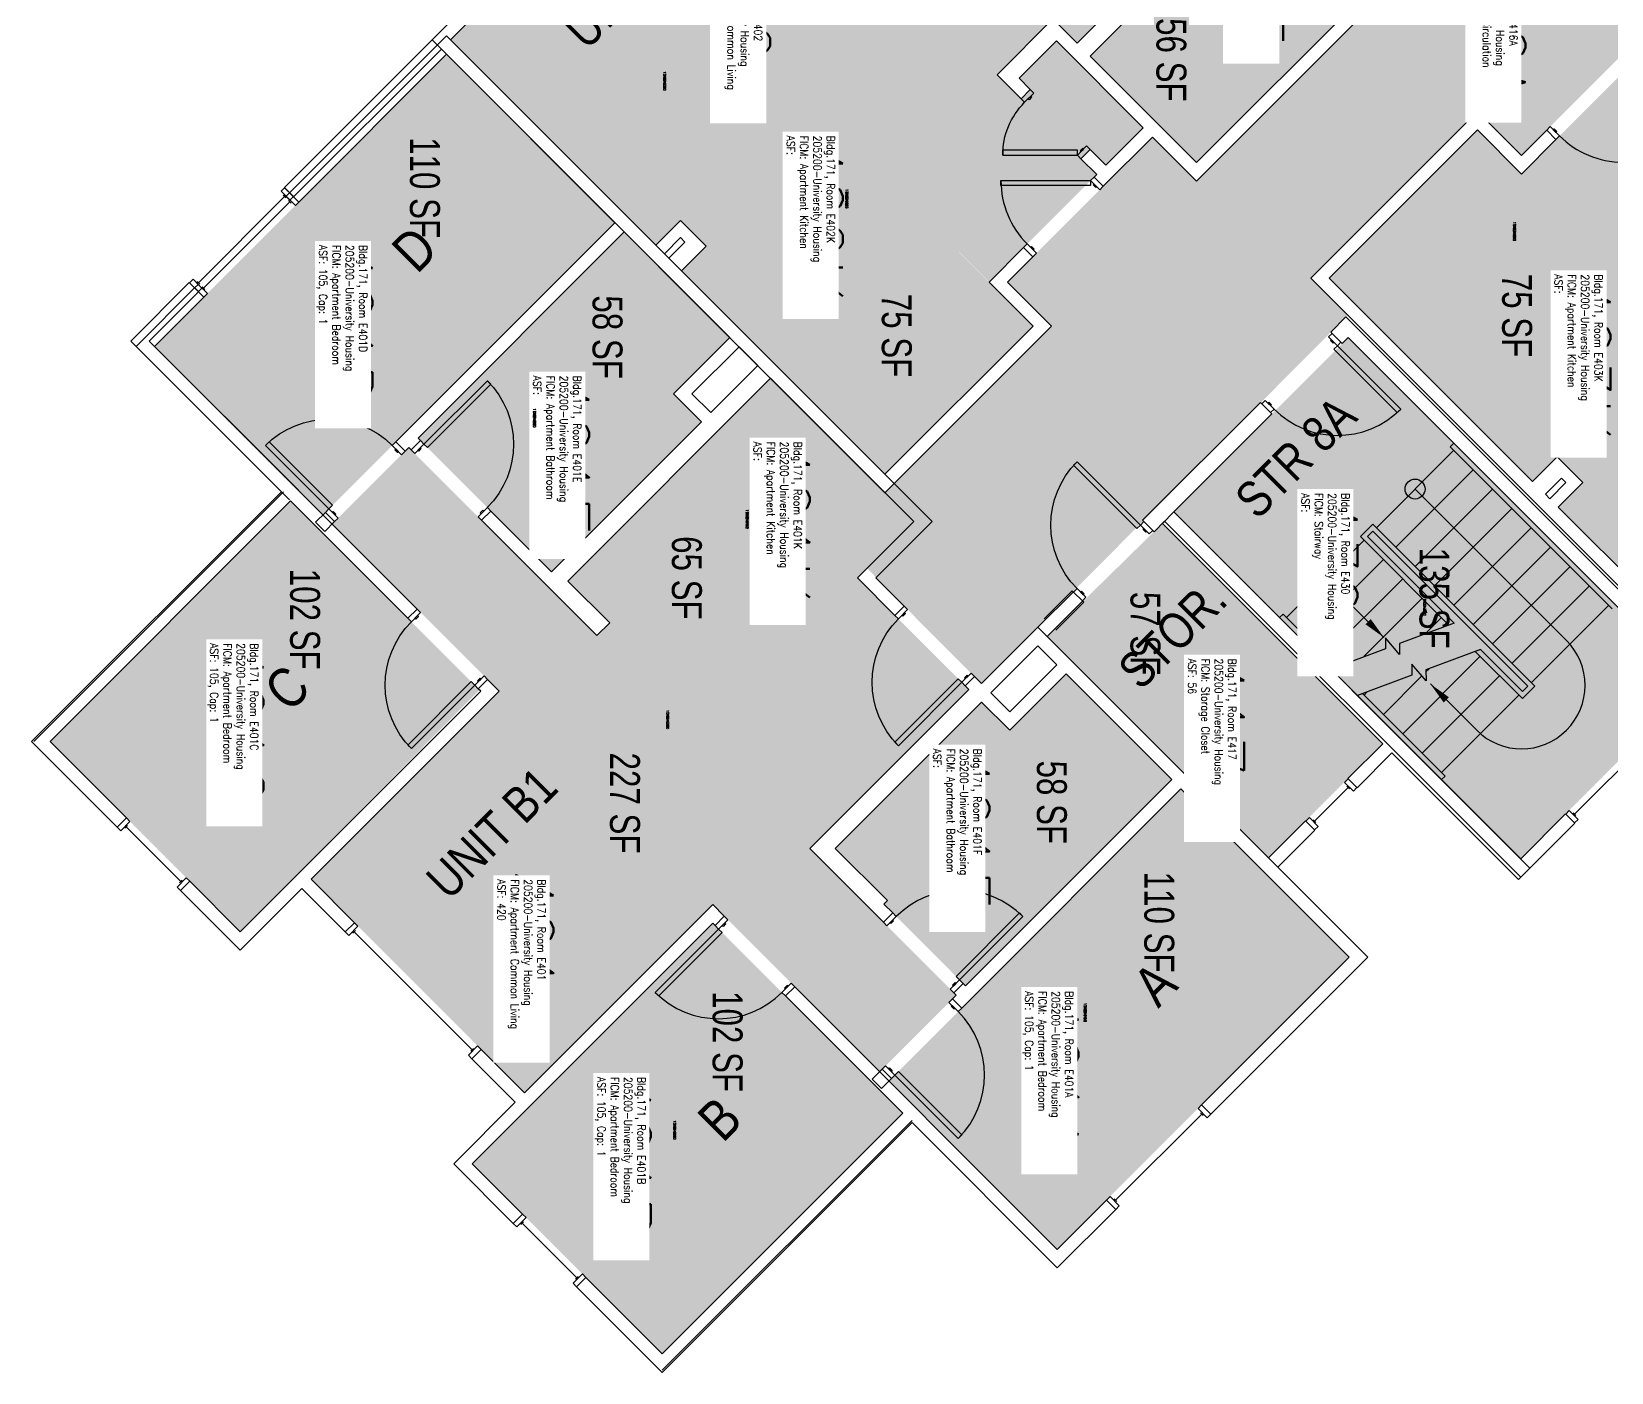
# Model space of a CAD drawing. Header units: inches. Extents: x 9163 to 12690, y -254 to 1288.
# Drawn here: x 9163 to 9798, y -254 to 284 of the extents above; entities that cross this region are included whole.
import ezdxf
from ezdxf.enums import TextEntityAlignment as Align

# ---------------------------------------------------------------- set-up
doc = ezdxf.new("R2010")
doc.units = ezdxf.units.IN
doc.header["$LTSCALE"] = 48
doc.header["$MEASUREMENT"] = 0
for name, color, linetype in [('A-AREA-IDEN', 1, 'Continuous'), ('A-DOOR', 2, 'Continuous'), ('A-FLOR', 3, 'Continuous'), ('A-GLAZ', 1, 'Continuous'), ('A-IDEN-RNUM', 7, 'Continuous'), ('A-IDEN-SNUM', 4, 'Continuous'), ('A-IDEN-VNUM', 4, 'Continuous'), ('A-ROOM', 1, 'Continuous'), ('A-WALL', 5, 'Continuous'), ('AREA-TEXT', 3, 'Continuous'), ('Rooms-Category-Color', 7, 'Continuous'), ('Rooms-College-Color', 7, 'Continuous'), ('Rooms-Department-Color', 7, 'Continuous'), ('Rooms-Division-Color', 7, 'Continuous'), ('Rooms-Information', 7, 'Continuous')]:
    doc.layers.add(name, color=color, linetype=linetype)
doc.styles.add('AREA', font='arial.ttf', dxfattribs={"width": 0.75, "height": 12})
doc.styles.add('DIMS', font='ARIALN.TTF')
doc.styles.add('ROOMSNUMBER', font='txt.shx', dxfattribs={"height": 0.03})
doc.styles.add('ROOMVNUMBER', font='simplex.shx', dxfattribs={"width": 0.85})
doc.styles.get("Standard").update_dxf_attribs({"font": 'ARIALN.TTF'})
doc.dimstyles.new('NBA 2004', dxfattribs={"dimscale": 48, "dimtxt": 0.09375, "dimasz": 0.09375, "dimexe": 0.125, "dimexo": 0.125, "dimgap": 0.0625, "dimtad": 1, "dimdec": 3, "dimzin": 3, "dimdsep": 46, "dimlunit": 4, "dimtxsty": 'DIMS', "dimblk": 'ARCHTICK', "dimcen": 0.09375, "dimdle": 0.125, "dimclrd": 256, "dimclre": 256, "dimclrt": 2, "dimadec": 0, "dimazin": 0, "dimtfac": 0.75, "dimtdec": 3, "dimtmove": 2, "dimatfit": 2, "dimfxl": 1, "dimfrac": 2, "dimtolj": 1, "dimtzin": 0, "dimlwd": -1, "dimlwe": -1, "dimarcsym": 0})

# ---------------------------------------------------------------- blocks, each defined once
blk = doc.blocks.new('_ArchTick')
at = {"linetype": 'ByBlock', "const_width": 0.15}
blk.add_lwpolyline([(-0.5, -0.5), (0.5, 0.5)], dxfattribs=at)

msp = doc.modelspace()

# ---------------------------------------------------------------- hatches: boundary and pattern name
at = {"layer": 'Rooms-Category-Color', "true_color": 0xadadad}
for points in [[(11029.83, 999.18), (10980.83, 999.18), (10980.83, 1009.26), (10925.69, 1009.26), (10925.69, 1034.26), (10843.37, 1034.26), (10843.37, 1009.26), (10416.27, 1009.26), (10206, 798.98), (10188.32, 816.66), (10130.11, 758.45), (10147.79, 740.77), (9631.02, 224.01), (9613.34, 241.68), (9555.13, 183.47), (9572.81, 165.79), (9505.89, 98.87), (9517.47, 87.29), (9506.15, 75.98), (9498.72, 68.54), (9513.59, 53.35), (9544.69, 22.24), (9691.06, 169.49), (9691.77, 170.2), (9676.92, 185.05), (9743.84, 251.97), (9761.52, 234.29), (9819.73, 292.51), (9802.05, 310.18), (10318.82, 826.95), (10336.49, 809.27), (10394.71, 867.48), (10377.03, 885.16), (10443.95, 952.08), (10554.07, 841.95), (10632.39, 920.61), (10981.46, 920.61), (10981.46, 930.68), (10998.08, 930.68), (10998.08, 926.93), (11027.46, 926.93)], [(9761.24, -48.12), (9831.24, 21.88), (9691.94, 161.18), (9621.94, 91.18)]]:
    msp.add_hatch(color=253, dxfattribs=at).paths.add_polyline_path(points)
at = {"layer": 'Rooms-Category-Color', "true_color": 0x728ef3}
for points in [[(9413.87, 198.31), (9473.37, 257.81), (9547.71, 183.47), (9590.93, 226.69), (9584.6, 233.02), (9588.31, 236.73), (9594.64, 230.41), (9609.63, 245.4), (9574.72, 280.31), (9559.73, 265.32), (9564.27, 260.78), (9560.56, 257.06), (9550.89, 266.73), (9573.3, 289.15), (9583.11, 279.34), (9603.44, 299.67), (9593.63, 309.48), (9718.11, 433.95), (9727.92, 424.14), (9748.25, 444.47), (9707.24, 485.48), (9512.78, 291.03), (9427.22, 376.59), (9331.41, 280.77)], [(9776.35, 93.04), (9835.85, 152.54), (9761.52, 226.87), (9804.74, 270.09), (9811.07, 263.76), (9814.78, 267.48), (9808.45, 273.8), (9823.44, 288.79), (9858.36, 253.88), (9843.37, 238.89), (9838.82, 243.43), (9835.11, 239.72), (9844.78, 230.05), (9867.2, 252.47), (9857.38, 262.28), (9877.71, 282.61), (9887.52, 272.8), (10012, 397.27), (10002.19, 407.08), (10022.52, 427.41), (10063.53, 386.4), (9869.07, 191.94), (9954.63, 106.38), (9858.82, 10.57), (9776.35, 93.04)], [(9711.02, 311.42), (9631.02, 231.43), (9588.24, 274.21), (9612.28, 298.25), (9600.79, 309.74), (9656.75, 365.7)], [(9329.82, 274.94), (9397.43, 207.32), (9309.4, 119.28), (9280.14, 90.03), (9212.53, 157.65)], [(9565.38, 165.79), (9473.37, 257.81), (9423.77, 208.21), (9434.12, 197.87), (9424.22, 187.97), (9505.89, 106.3)], [(9743.84, 244.55), (9835.85, 152.54), (9786.25, 102.94), (9775.91, 113.28), (9766.01, 103.38), (9684.34, 185.05)], [(9443.57, 161.18), (9420.95, 138.56), (9432.17, 127.33), (9371.98, 67.14), (9318.33, 120.79), (9401.15, 203.61)], [(9517.47, 87.29), (9459.92, 144.83), (9378.52, 63.43), (9436.06, 5.89)], [(9314.61, 117.08), (9390.19, 41.51), (9395.31, 46.63), (9436.06, 5.89), (9494.84, 64.67), (9539.57, 19.94), (9475.66, -43.97), (9534.52, -102.83), (9503.77, -133.59), (9436.68, -66.5), (9361.11, -142.08), (9275.37, -56.34), (9350.94, 19.23), (9283.85, 86.32)], [(9267.15, 95.6), (9343.03, 19.72), (9246.91, -77.38), (9170.54, -1.01)], [(9659.95, -47.77), (9705.82, -1.89), (9617.34, 86.58), (9571.03, 41.15)], [(9538.24, -99.12), (9505.45, -66.33), (9506.86, -64.91), (9485.92, -43.97), (9544.7, 14.81), (9556.01, 3.5), (9578.63, 26.13), (9621.06, -16.3)], [(9624.77, -20.01), (9692.39, -87.63), (9575.09, -204.92), (9507.48, -137.3)], [(9436.68, -73.93), (9513.05, -150.29), (9416.44, -246.9), (9340.07, -170.54)]]:
    msp.add_hatch(color=171, dxfattribs=at).paths.add_polyline_path(points)
at = {"layer": 'Rooms-College-Color', "true_color": 0xadadad}
for points in [[(11029.83, 999.18), (10980.83, 999.18), (10980.83, 1009.26), (10925.69, 1009.26), (10925.69, 1034.26), (10843.37, 1034.26), (10843.37, 1009.26), (10416.27, 1009.26), (10206, 798.98), (10188.32, 816.66), (10130.11, 758.45), (10147.79, 740.77), (9631.02, 224.01), (9613.34, 241.68), (9555.13, 183.47), (9572.81, 165.79), (9505.89, 98.87), (9517.47, 87.29), (9506.15, 75.98), (9498.72, 68.54), (9513.59, 53.35), (9544.69, 22.24), (9691.06, 169.49), (9691.77, 170.2), (9676.92, 185.05), (9743.84, 251.97), (9761.52, 234.29), (9819.73, 292.51), (9802.05, 310.18), (10318.82, 826.95), (10336.49, 809.27), (10394.71, 867.48), (10377.03, 885.16), (10443.95, 952.08), (10554.07, 841.95), (10632.39, 920.61), (10981.46, 920.61), (10981.46, 930.68), (10998.08, 930.68), (10998.08, 926.93), (11027.46, 926.93)], [(9413.87, 198.31), (9473.37, 257.81), (9547.71, 183.47), (9590.93, 226.69), (9584.6, 233.02), (9588.31, 236.73), (9594.64, 230.41), (9609.63, 245.4), (9574.72, 280.31), (9559.73, 265.32), (9564.27, 260.78), (9560.56, 257.06), (9550.89, 266.73), (9573.3, 289.15), (9583.11, 279.34), (9603.44, 299.67), (9593.63, 309.48), (9718.11, 433.95), (9727.92, 424.14), (9748.25, 444.47), (9707.24, 485.48), (9512.78, 291.03), (9427.22, 376.59), (9331.41, 280.77)], [(9776.35, 93.04), (9835.85, 152.54), (9761.52, 226.87), (9804.74, 270.09), (9811.07, 263.76), (9814.78, 267.48), (9808.45, 273.8), (9823.44, 288.79), (9858.36, 253.88), (9843.37, 238.89), (9838.82, 243.43), (9835.11, 239.72), (9844.78, 230.05), (9867.2, 252.47), (9857.38, 262.28), (9877.71, 282.61), (9887.52, 272.8), (10012, 397.27), (10002.19, 407.08), (10022.52, 427.41), (10063.53, 386.4), (9869.07, 191.94), (9954.63, 106.38), (9858.82, 10.57), (9776.35, 93.04)], [(9711.02, 311.42), (9631.02, 231.43), (9588.24, 274.21), (9612.28, 298.25), (9600.79, 309.74), (9656.75, 365.7)], [(9329.82, 274.94), (9397.43, 207.32), (9309.4, 119.28), (9280.14, 90.03), (9212.53, 157.65)], [(9565.38, 165.79), (9473.37, 257.81), (9423.77, 208.21), (9434.12, 197.87), (9424.22, 187.97), (9505.89, 106.3)], [(9743.84, 244.55), (9835.85, 152.54), (9786.25, 102.94), (9775.91, 113.28), (9766.01, 103.38), (9684.34, 185.05)], [(9443.57, 161.18), (9420.95, 138.56), (9432.17, 127.33), (9371.98, 67.14), (9318.33, 120.79), (9401.15, 203.61)], [(9761.24, -48.12), (9831.24, 21.88), (9691.94, 161.18), (9621.94, 91.18)], [(9517.47, 87.29), (9459.92, 144.83), (9378.52, 63.43), (9436.06, 5.89)], [(9314.61, 117.08), (9390.19, 41.51), (9395.31, 46.63), (9436.06, 5.89), (9494.84, 64.67), (9539.57, 19.94), (9475.66, -43.97), (9534.52, -102.83), (9503.77, -133.59), (9436.68, -66.5), (9361.11, -142.08), (9275.37, -56.34), (9350.94, 19.23), (9283.85, 86.32)], [(9267.15, 95.6), (9343.03, 19.72), (9246.91, -77.38), (9170.54, -1.01)], [(9659.95, -47.77), (9705.82, -1.89), (9617.34, 86.58), (9571.03, 41.15)], [(9538.24, -99.12), (9505.45, -66.33), (9506.86, -64.91), (9485.92, -43.97), (9544.7, 14.81), (9556.01, 3.5), (9578.63, 26.13), (9621.06, -16.3)], [(9624.77, -20.01), (9692.39, -87.63), (9575.09, -204.92), (9507.48, -137.3)], [(9436.68, -73.93), (9513.05, -150.29), (9416.44, -246.9), (9340.07, -170.54)]]:
    msp.add_hatch(color=253, dxfattribs=at).paths.add_polyline_path(points)
at = {"layer": 'Rooms-Department-Color', "true_color": 0xacacac}
for points in [[(11029.83, 999.18), (10980.83, 999.18), (10980.83, 1009.26), (10925.69, 1009.26), (10925.69, 1034.26), (10843.37, 1034.26), (10843.37, 1009.26), (10416.27, 1009.26), (10206, 798.98), (10188.32, 816.66), (10130.11, 758.45), (10147.79, 740.77), (9631.02, 224.01), (9613.34, 241.68), (9555.13, 183.47), (9572.81, 165.79), (9505.89, 98.87), (9517.47, 87.29), (9506.15, 75.98), (9498.72, 68.54), (9513.59, 53.35), (9544.69, 22.24), (9691.06, 169.49), (9691.77, 170.2), (9676.92, 185.05), (9743.84, 251.97), (9761.52, 234.29), (9819.73, 292.51), (9802.05, 310.18), (10318.82, 826.95), (10336.49, 809.27), (10394.71, 867.48), (10377.03, 885.16), (10443.95, 952.08), (10554.07, 841.95), (10632.39, 920.61), (10981.46, 920.61), (10981.46, 930.68), (10998.08, 930.68), (10998.08, 926.93), (11027.46, 926.93)], [(9761.24, -48.12), (9831.24, 21.88), (9691.94, 161.18), (9621.94, 91.18)]]:
    msp.add_hatch(color=253, dxfattribs=at).paths.add_polyline_path(points)
at = {"layer": 'Rooms-Department-Color', "true_color": 0x604aed}
for points in [[(9413.87, 198.31), (9473.37, 257.81), (9547.71, 183.47), (9590.93, 226.69), (9584.6, 233.02), (9588.31, 236.73), (9594.64, 230.41), (9609.63, 245.4), (9574.72, 280.31), (9559.73, 265.32), (9564.27, 260.78), (9560.56, 257.06), (9550.89, 266.73), (9573.3, 289.15), (9583.11, 279.34), (9603.44, 299.67), (9593.63, 309.48), (9718.11, 433.95), (9727.92, 424.14), (9748.25, 444.47), (9707.24, 485.48), (9512.78, 291.03), (9427.22, 376.59), (9331.41, 280.77)], [(9776.35, 93.04), (9835.85, 152.54), (9761.52, 226.87), (9804.74, 270.09), (9811.07, 263.76), (9814.78, 267.48), (9808.45, 273.8), (9823.44, 288.79), (9858.36, 253.88), (9843.37, 238.89), (9838.82, 243.43), (9835.11, 239.72), (9844.78, 230.05), (9867.2, 252.47), (9857.38, 262.28), (9877.71, 282.61), (9887.52, 272.8), (10012, 397.27), (10002.19, 407.08), (10022.52, 427.41), (10063.53, 386.4), (9869.07, 191.94), (9954.63, 106.38), (9858.82, 10.57), (9776.35, 93.04)], [(9711.02, 311.42), (9631.02, 231.43), (9588.24, 274.21), (9612.28, 298.25), (9600.79, 309.74), (9656.75, 365.7)], [(9329.82, 274.94), (9397.43, 207.32), (9309.4, 119.28), (9280.14, 90.03), (9212.53, 157.65)], [(9565.38, 165.79), (9473.37, 257.81), (9423.77, 208.21), (9434.12, 197.87), (9424.22, 187.97), (9505.89, 106.3)], [(9743.84, 244.55), (9835.85, 152.54), (9786.25, 102.94), (9775.91, 113.28), (9766.01, 103.38), (9684.34, 185.05)], [(9443.57, 161.18), (9420.95, 138.56), (9432.17, 127.33), (9371.98, 67.14), (9318.33, 120.79), (9401.15, 203.61)], [(9517.47, 87.29), (9459.92, 144.83), (9378.52, 63.43), (9436.06, 5.89)], [(9314.61, 117.08), (9390.19, 41.51), (9395.31, 46.63), (9436.06, 5.89), (9494.84, 64.67), (9539.57, 19.94), (9475.66, -43.97), (9534.52, -102.83), (9503.77, -133.59), (9436.68, -66.5), (9361.11, -142.08), (9275.37, -56.34), (9350.94, 19.23), (9283.85, 86.32)], [(9267.15, 95.6), (9343.03, 19.72), (9246.91, -77.38), (9170.54, -1.01)], [(9659.95, -47.77), (9705.82, -1.89), (9617.34, 86.58), (9571.03, 41.15)], [(9538.24, -99.12), (9505.45, -66.33), (9506.86, -64.91), (9485.92, -43.97), (9544.7, 14.81), (9556.01, 3.5), (9578.63, 26.13), (9621.06, -16.3)], [(9624.77, -20.01), (9692.39, -87.63), (9575.09, -204.92), (9507.48, -137.3)], [(9436.68, -73.93), (9513.05, -150.29), (9416.44, -246.9), (9340.07, -170.54)]]:
    msp.add_hatch(color=173, dxfattribs=at).paths.add_polyline_path(points)
at = {"layer": 'Rooms-Division-Color', "true_color": 0xadadad}
for points in [[(11029.83, 999.18), (10980.83, 999.18), (10980.83, 1009.26), (10925.69, 1009.26), (10925.69, 1034.26), (10843.37, 1034.26), (10843.37, 1009.26), (10416.27, 1009.26), (10206, 798.98), (10188.32, 816.66), (10130.11, 758.45), (10147.79, 740.77), (9631.02, 224.01), (9613.34, 241.68), (9555.13, 183.47), (9572.81, 165.79), (9505.89, 98.87), (9517.47, 87.29), (9506.15, 75.98), (9498.72, 68.54), (9513.59, 53.35), (9544.69, 22.24), (9691.06, 169.49), (9691.77, 170.2), (9676.92, 185.05), (9743.84, 251.97), (9761.52, 234.29), (9819.73, 292.51), (9802.05, 310.18), (10318.82, 826.95), (10336.49, 809.27), (10394.71, 867.48), (10377.03, 885.16), (10443.95, 952.08), (10554.07, 841.95), (10632.39, 920.61), (10981.46, 920.61), (10981.46, 930.68), (10998.08, 930.68), (10998.08, 926.93), (11027.46, 926.93)], [(9761.24, -48.12), (9831.24, 21.88), (9691.94, 161.18), (9621.94, 91.18)]]:
    msp.add_hatch(color=253, dxfattribs=at).paths.add_polyline_path(points)
at = {"layer": 'Rooms-Division-Color', "true_color": 0x604aed}
for points in [[(9413.87, 198.31), (9473.37, 257.81), (9547.71, 183.47), (9590.93, 226.69), (9584.6, 233.02), (9588.31, 236.73), (9594.64, 230.41), (9609.63, 245.4), (9574.72, 280.31), (9559.73, 265.32), (9564.27, 260.78), (9560.56, 257.06), (9550.89, 266.73), (9573.3, 289.15), (9583.11, 279.34), (9603.44, 299.67), (9593.63, 309.48), (9718.11, 433.95), (9727.92, 424.14), (9748.25, 444.47), (9707.24, 485.48), (9512.78, 291.03), (9427.22, 376.59), (9331.41, 280.77)], [(9776.35, 93.04), (9835.85, 152.54), (9761.52, 226.87), (9804.74, 270.09), (9811.07, 263.76), (9814.78, 267.48), (9808.45, 273.8), (9823.44, 288.79), (9858.36, 253.88), (9843.37, 238.89), (9838.82, 243.43), (9835.11, 239.72), (9844.78, 230.05), (9867.2, 252.47), (9857.38, 262.28), (9877.71, 282.61), (9887.52, 272.8), (10012, 397.27), (10002.19, 407.08), (10022.52, 427.41), (10063.53, 386.4), (9869.07, 191.94), (9954.63, 106.38), (9858.82, 10.57), (9776.35, 93.04)], [(9711.02, 311.42), (9631.02, 231.43), (9588.24, 274.21), (9612.28, 298.25), (9600.79, 309.74), (9656.75, 365.7)], [(9329.82, 274.94), (9397.43, 207.32), (9309.4, 119.28), (9280.14, 90.03), (9212.53, 157.65)], [(9565.38, 165.79), (9473.37, 257.81), (9423.77, 208.21), (9434.12, 197.87), (9424.22, 187.97), (9505.89, 106.3)], [(9743.84, 244.55), (9835.85, 152.54), (9786.25, 102.94), (9775.91, 113.28), (9766.01, 103.38), (9684.34, 185.05)], [(9443.57, 161.18), (9420.95, 138.56), (9432.17, 127.33), (9371.98, 67.14), (9318.33, 120.79), (9401.15, 203.61)], [(9517.47, 87.29), (9459.92, 144.83), (9378.52, 63.43), (9436.06, 5.89)], [(9314.61, 117.08), (9390.19, 41.51), (9395.31, 46.63), (9436.06, 5.89), (9494.84, 64.67), (9539.57, 19.94), (9475.66, -43.97), (9534.52, -102.83), (9503.77, -133.59), (9436.68, -66.5), (9361.11, -142.08), (9275.37, -56.34), (9350.94, 19.23), (9283.85, 86.32)], [(9267.15, 95.6), (9343.03, 19.72), (9246.91, -77.38), (9170.54, -1.01)], [(9659.95, -47.77), (9705.82, -1.89), (9617.34, 86.58), (9571.03, 41.15)], [(9538.24, -99.12), (9505.45, -66.33), (9506.86, -64.91), (9485.92, -43.97), (9544.7, 14.81), (9556.01, 3.5), (9578.63, 26.13), (9621.06, -16.3)], [(9624.77, -20.01), (9692.39, -87.63), (9575.09, -204.92), (9507.48, -137.3)], [(9436.68, -73.93), (9513.05, -150.29), (9416.44, -246.9), (9340.07, -170.54)]]:
    msp.add_hatch(color=173, dxfattribs=at).paths.add_polyline_path(points)

# ---------------------------------------------------------------- linework, layer by layer
at = {"layer": 'A-DOOR'}
for points in [[(9565.69, 259.36), (9564.27, 260.78), (9560.56, 257.06), (9561.97, 255.65)], [(9564.45, 258.12), (9564.8, 257.77), (9563.74, 256.71), (9563.39, 257.06)], [(9773.11, 245.88), (9771.69, 244.47), (9775.4, 240.76), (9776.82, 242.17)], [(9774.34, 244.64), (9774.7, 245), (9775.76, 243.94), (9775.4, 243.58)], [(9583.19, 234.44), (9583.19, 236.44), (9553.19, 236.44), (9553.19, 234.44)], [(9586.9, 238.15), (9588.31, 236.73), (9584.6, 233.02), (9583.19, 234.44)], [(9585.66, 236.91), (9585.31, 237.26), (9584.25, 236.2), (9584.6, 235.85)], [(9588.46, 224.23), (9588.46, 222.23), (9552.46, 222.23), (9552.46, 224.23)], [(9592.18, 220.51), (9593.59, 221.93), (9589.88, 225.64), (9588.46, 224.23)], [(9590.94, 221.75), (9590.58, 221.4), (9589.52, 222.46), (9589.88, 222.81)], [(9566.72, 195.06), (9565.31, 193.64), (9561.59, 197.36), (9563.01, 198.77)], [(9565.48, 196.3), (9565.84, 196.65), (9564.78, 197.71), (9564.42, 197.36)], [(9684.08, 161.45), (9685.49, 162.86), (9689.03, 159.33), (9687.61, 157.91)], [(9685.14, 160.39), (9684.78, 160.04), (9685.85, 158.97), (9686.2, 159.33)], [(9687.61, 157.91), (9686.2, 156.5), (9711.65, 131.04), (9713.07, 132.46)], [(9320.71, 118.4), (9322.13, 116.99), (9347.58, 142.45), (9346.17, 143.86)], [(9658.62, 135.99), (9657.21, 134.58), (9660.74, 131.04), (9662.16, 132.46)], [(9659.68, 134.93), (9660.04, 135.29), (9661.1, 134.23), (9660.74, 133.87)], [(9282.53, 92.41), (9283.94, 93.83), (9258.48, 119.28), (9257.07, 117.87)], [(9311.69, 114.16), (9313.11, 115.57), (9309.4, 119.28), (9307.98, 117.87)], [(9310.46, 115.4), (9310.1, 115.04), (9309.04, 116.1), (9309.4, 116.46)], [(9317, 114.69), (9315.59, 116.11), (9319.3, 119.82), (9320.71, 118.4)], [(9318.24, 115.93), (9318.59, 115.58), (9319.65, 116.64), (9319.3, 116.99)], [(9608.51, 85.88), (9607.09, 84.46), (9581.64, 109.92), (9583.05, 111.33)], [(9286.24, 88.7), (9284.82, 87.29), (9281.11, 91), (9282.53, 92.41)], [(9285, 89.94), (9285.35, 90.29), (9284.29, 91.35), (9283.94, 91)], [(9342.46, 89.24), (9343.87, 87.82), (9347.58, 91.53), (9346.17, 92.95)], [(9343.69, 90.47), (9343.34, 90.83), (9344.4, 91.89), (9344.75, 91.53)], [(9612.04, 82.34), (9613.46, 83.76), (9609.92, 87.29), (9608.51, 85.88)], [(9610.98, 83.4), (9610.63, 83.05), (9609.57, 84.11), (9609.92, 84.46)], [(9586.59, 56.89), (9585.17, 55.47), (9581.64, 59.01), (9583.05, 60.42)], [(9585.52, 57.95), (9585.88, 58.3), (9584.82, 59.36), (9584.46, 59.01)], [(9319.39, 50.79), (9317.97, 52.2), (9314.26, 48.49), (9315.67, 47.08)], [(9515, 51.94), (9513.59, 53.35), (9509.87, 49.64), (9511.29, 48.22)], [(9318.15, 49.55), (9318.5, 49.2), (9317.44, 48.14), (9317.09, 48.49)], [(9513.76, 50.7), (9514.12, 50.34), (9513.06, 49.28), (9512.7, 49.64)], [(9540.46, 26.48), (9541.87, 25.07), (9538.16, 21.35), (9536.74, 22.77)], [(9539.22, 25.24), (9538.86, 25.6), (9537.8, 24.54), (9538.16, 24.18)], [(9341.13, 21.62), (9339.72, 23.03), (9314.26, -2.42), (9315.67, -3.84)], [(9344.84, 25.33), (9346.26, 23.92), (9342.54, 20.21), (9341.13, 21.62)], [(9343.61, 24.09), (9343.25, 24.45), (9342.19, 23.39), (9342.54, 23.03)], [(9536.74, 22.77), (9535.33, 24.18), (9509.87, -1.27), (9511.29, -2.69)], [(9442.78, -72.6), (9441.36, -71.19), (9437.65, -74.9), (9439.06, -76.32)], [(9441.54, -73.84), (9441.89, -74.19), (9440.83, -75.25), (9440.48, -74.9)], [(9506.68, -74.99), (9505.27, -73.57), (9508.98, -69.86), (9510.39, -71.28)], [(9507.92, -73.75), (9508.27, -74.11), (9509.33, -73.04), (9508.98, -72.69)], [(9535.85, -96.73), (9534.44, -95.32), (9559.89, -69.86), (9561.31, -71.28)], [(9439.06, -76.32), (9440.48, -77.73), (9415.02, -103.19), (9413.61, -101.77)], [(9468.23, -98.06), (9469.65, -99.47), (9465.93, -103.19), (9464.52, -101.77)], [(9467, -99.3), (9466.64, -98.94), (9465.58, -100), (9465.93, -100.36)], [(9532.14, -100.45), (9533.55, -101.86), (9537.26, -98.15), (9535.85, -96.73)], [(9533.38, -99.21), (9533.02, -98.85), (9534.08, -97.79), (9534.44, -98.15)], [(9531.6, -105.75), (9533.02, -104.34), (9536.73, -108.05), (9535.32, -109.46)], [(9532.84, -106.99), (9532.49, -107.34), (9533.55, -108.4), (9533.9, -108.05)], [(9506.15, -131.21), (9504.73, -132.62), (9508.45, -136.33), (9509.86, -134.92)], [(9507.39, -132.45), (9507.74, -132.09), (9508.8, -133.15), (9508.45, -133.51)], [(9509.86, -134.92), (9511.27, -133.51), (9536.73, -158.96), (9535.32, -160.38)]]:
    msp.add_lwpolyline(points, close=True, dxfattribs=at)
at = {"layer": 'A-DOOR', "extrusion": (2.24931e-68, -2.24931e-68, -1)}
msp.add_arc((-9583.19, 234.44), 30, 360, 45, dxfattribs=at)
at = {"layer": 'A-DOOR'}
for centre, start, end in [((9802.27, 267.63), 225, 270), ((9588.46, 224.23), 180, 225), ((9687.61, 157.91), 225, 315), ((9535.85, -96.73), 45, 135), ((9439.06, -76.32), 225, 315), ((9509.86, -134.92), 315, 45)]:
    msp.add_arc(centre, 36, start, end, dxfattribs=at)
at = {"layer": 'A-DOOR', "extrusion": (0, 0, -1)}
for centre, start, end in [((-9320.71, 118.4), 135, 225), ((-9282.53, 92.41), 45, 135), ((-9608.51, 85.88), 315, 45), ((-9341.13, 21.62), 315, 45), ((-9536.74, 22.77), 315, 45)]:
    msp.add_arc(centre, 36, start, end, dxfattribs=at)
at = {"layer": 'A-FLOR'}
for p, q in [((9703.26, 84.82), (9734.37, 115.93)), ((9732.96, 117.34), (9734.37, 118.76)), ((9732.96, 117.34), (9798.01, 52.29)), ((9711.04, 77.04), (9742.15, 108.15)), ((9718.81, 100.37), (9779.63, 39.56)), ((9718.81, 69.26), (9749.93, 100.37)), ((9726.59, 61.48), (9757.7, 92.6)), ((9701.84, 86.23), (9696.89, 81.28)), ((9701.84, 83.4), (9699.72, 81.28)), ((9701.84, 86.23), (9766.9, 21.18)), ((9701.84, 83.4), (9764.07, 21.18)), ((9734.37, 53.7), (9765.48, 84.82)), ((9698.31, 79.87), (9667.2, 48.75)), ((9732.4, 45.77), (9696.89, 81.28)), ((9734.46, 46.54), (9699.72, 81.28)), ((9742.15, 45.93), (9773.26, 77.04)), ((9706.09, 72.09), (9674.97, 40.98)), ((9713.86, 64.31), (9682.75, 33.2)), ((9749.93, 38.15), (9781.04, 69.26)), ((9757.7, 30.37), (9788.82, 61.48)), ((9721.64, 56.53), (9698.02, 32.91)), ((9765.48, 22.59), (9796.6, 53.7)), ((9665.78, 50.17), (9664.37, 48.75)), ((9665.78, 50.17), (9687.12, 28.83)), ((9729.42, 48.75), (9722.88, 42.22)), ((9744.98, 33.2), (9713.86, 2.09)), ((9744.98, 33.2), (9713.86, 2.09)), ((9743.01, 35.16), (9761.95, 16.23)), ((9745.07, 35.93), (9761.95, 19.06)), ((9752.76, 25.42), (9721.64, -5.69)), ((9724.44, 28.21), (9723.19, 26.96)), ((9721.55, 25.33), (9706.09, 9.86)), ((9764.07, 21.18), (9761.95, 19.06)), ((9766.9, 21.18), (9761.95, 16.23)), ((9697.73, 18.22), (9730.83, -14.89)), ((9699.59, 18.92), (9698.31, 17.64)), ((9760.53, 17.64), (9729.42, -13.47)), ((9729.42, -16.3), (9730.83, -14.89))]:
    msp.add_line(p, q, dxfattribs=at)
for points in [[(9734.46, 46.54), (9712.57, 38.37), (9712.62, 33.98), (9706.91, 40.64), (9706.96, 36.25), (9685.06, 28.06)], [(9745.07, 35.93), (9723.18, 27.76), (9723.23, 23.38), (9717.51, 30.03), (9717.56, 25.64), (9695.67, 17.45)]]:
    msp.add_lwpolyline(points, dxfattribs=at)
for centre in [(9718.81, 100.37), (9682.75, 64.31)]:
    msp.add_circle(centre, 4, dxfattribs=at)
msp.add_arc((9761.59, 21.53), 25.5, 225, 45, dxfattribs=at)
at = {"layer": 'A-GLAZ'}
for p, q in [((9264.75, 217.8), (9230.1, 183.16)), ((9264.75, 221.34), (9263.34, 219.93)), ((9263.34, 219.93), (9266.87, 216.39)), ((9264.22, 218.33), (9265.28, 217.27)), ((9264.58, 218.69), (9265.64, 217.63)), ((9268.29, 217.8), (9264.75, 221.34)), ((9267.39, 215.17), (9266.33, 216.23)), ((9266.87, 216.39), (9268.29, 217.8)), ((9266.86, 215.7), (9232.21, 181.05)), ((9226.56, 183.16), (9227.97, 184.58)), ((9227.97, 184.58), (9231.51, 181.04)), ((9230.09, 179.63), (9226.56, 183.16)), ((9230.27, 182.28), (9229.21, 183.34)), ((9229.57, 183.69), (9230.63, 182.63)), ((9231.51, 181.04), (9230.09, 179.63)), ((9232.74, 180.52), (9231.68, 181.58)), ((9782.9, -30.18), (9813.3, 0.23)), ((9691.9, -15.99), (9690.49, -17.4)), ((9690.49, -17.4), (9694.02, -20.94)), ((9691.37, -19), (9692.43, -20.06)), ((9692.78, -19.7), (9691.72, -18.64)), ((9695.44, -19.53), (9691.9, -15.99)), ((9678.46, -32.96), (9691.9, -19.53)), ((9694.02, -20.94), (9695.44, -19.53)), ((9674.93, -32.96), (9676.34, -31.55)), ((9676.34, -31.55), (9679.88, -35.08)), ((9782.37, -29.65), (9783.43, -30.71)), ((9201.65, -34.77), (9200.59, -35.83)), ((9223.04, -57.22), (9201.12, -35.3)), ((9678.46, -36.5), (9674.93, -32.96)), ((9677.58, -32.78), (9678.64, -33.84)), ((9677.93, -32.43), (9679, -33.49)), ((9679.88, -35.08), (9678.46, -36.5)), ((9223.57, -56.69), (9222.51, -57.75)), ((9293.22, -76.85), (9292.16, -77.91)), ((9340.07, -124.75), (9292.69, -77.38)), ((9340.6, -124.22), (9339.54, -125.28)), ((9633.14, -150.59), (9598.49, -185.23)), ((9633.67, -151.12), (9632.61, -150.06)), ((9599.02, -185.76), (9597.96, -184.7)), ((9360.75, -193.87), (9359.69, -194.93)), ((9360.22, -194.4), (9382.14, -216.32)), ((9382.67, -215.79), (9381.61, -216.85))]:
    msp.add_line(p, q, dxfattribs=at)
for points in [[(9265.36, 217.91), (9266.77, 219.32), (9270.48, 215.61), (9269.07, 214.19)], [(9230, 182.55), (9228.59, 181.14), (9232.3, 177.42), (9233.71, 178.84)], [(9198.91, -36.81), (9197.5, -35.39), (9201.21, -31.68), (9202.63, -33.09)], [(9784.31, -32.3), (9782.9, -33.71), (9779.36, -30.18), (9780.77, -28.76)], [(9221.54, -59.43), (9222.96, -60.85), (9226.67, -57.13), (9225.25, -55.72)], [(9290.48, -78.88), (9289.07, -77.46), (9292.78, -73.75), (9294.2, -75.17)], [(9338.57, -126.96), (9339.98, -128.38), (9343.69, -124.66), (9342.28, -123.25)], [(9631.64, -148.38), (9633.05, -146.96), (9636.77, -150.67), (9635.35, -152.09)], [(9596.28, -183.73), (9594.87, -185.15), (9598.58, -188.86), (9600, -187.44)], [(9358.01, -195.9), (9356.6, -194.49), (9360.31, -190.78), (9361.73, -192.19)], [(9380.64, -218.53), (9382.05, -219.95), (9385.77, -216.23), (9384.35, -214.82)]]:
    msp.add_lwpolyline(points, close=True, dxfattribs=at)
at = {"layer": 'A-WALL'}
for p, q in [((9800.31, 393.29), (9631.02, 224.01)), ((9631.02, 231.43), (9711.02, 311.43)), ((9323.98, 280.77), (9350.41, 307.2)), ((9354.12, 303.48), (9331.41, 280.77)), ((9583.11, 279.34), (9603.44, 299.67)), ((9612.28, 298.25), (9588.24, 274.21)), ((9550.89, 266.73), (9573.3, 289.15)), ((9573.3, 289.15), (9583.11, 279.34)), ((9324.01, 280.75), (9264.66, 221.43)), ((9266.77, 219.32), (9329.82, 282.36)), ((9505.89, 98.87), (9323.98, 280.77)), ((9327.72, 277.03), (9324.01, 280.75)), ((9329.82, 282.36), (9524.89, 87.29)), ((9331.41, 280.77), (9413.87, 198.31)), ((9574.72, 280.31), (9559.73, 265.32)), ((9609.63, 245.4), (9574.72, 280.31)), ((9268.38, 217.71), (9327.72, 277.03)), ((9329.82, 274.94), (9270.48, 215.61)), ((9397.43, 207.32), (9329.82, 274.94)), ((9588.24, 274.21), (9631.02, 231.43)), ((9560.56, 257.06), (9550.89, 266.73)), ((9559.73, 265.32), (9564.27, 260.78)), ((9564.27, 260.78), (9560.56, 257.06)), ((9743.84, 251.97), (9676.92, 185.05)), ((9761.52, 234.29), (9743.84, 251.97)), ((9613.34, 241.68), (9593.59, 221.93)), ((9594.64, 230.41), (9609.63, 245.4)), ((9631.02, 224.01), (9613.34, 241.68)), ((9684.34, 185.05), (9743.84, 244.55)), ((9743.84, 244.55), (9761.52, 226.87)), ((9771.69, 244.47), (9761.52, 234.29)), ((9775.4, 240.76), (9771.69, 244.47)), ((9584.6, 233.02), (9588.31, 236.73)), ((9588.31, 236.73), (9594.64, 230.41)), ((9761.52, 226.87), (9775.4, 240.76)), ((9590.93, 226.69), (9584.6, 233.02)), ((9589.88, 225.64), (9590.93, 226.69)), ((9593.59, 221.93), (9589.88, 225.64)), ((9264.66, 221.43), (9268.38, 217.71)), ((9270.48, 215.61), (9266.77, 219.32)), ((9309.4, 119.28), (9397.43, 207.32)), ((9401.15, 203.61), (9318.33, 120.79)), ((9443.57, 161.18), (9401.15, 203.61)), ((9413.87, 198.31), (9423.77, 208.21)), ((9423.77, 208.21), (9434.12, 197.87)), ((9423.77, 201.31), (9417.32, 194.86)), ((9419.09, 193.09), (9425.54, 199.55)), ((9425.54, 199.55), (9423.77, 201.31)), ((9434.12, 197.87), (9424.22, 187.97)), ((9547.71, 183.47), (9561.59, 197.36)), ((9561.59, 197.36), (9565.31, 193.64)), ((9417.32, 194.86), (9419.09, 193.09)), ((9565.31, 193.64), (9555.13, 183.47)), ((9424.22, 187.97), (9505.89, 106.3)), ((9676.92, 185.05), (9858.82, 3.15)), ((9766.01, 103.38), (9684.34, 185.05)), ((9226.47, 183.25), (9202.98, 159.77)), ((9205.1, 157.65), (9228.59, 181.14)), ((9210.4, 159.77), (9230.18, 179.54)), ((9230.18, 179.54), (9226.47, 183.25)), ((9228.59, 181.14), (9232.3, 177.42)), ((9565.38, 165.79), (9547.71, 183.47)), ((9555.13, 183.47), (9572.81, 165.79)), ((9232.3, 177.42), (9212.53, 157.65)), ((9572.81, 165.79), (9505.89, 98.87)), ((9505.89, 106.3), (9565.38, 165.79)), ((9691.06, 169.49), (9684.96, 163.39)), ((9838.67, 21.88), (9691.06, 169.49)), ((9202.98, 159.77), (9266.71, 96.04)), ((9270.42, 99.75), (9210.4, 159.77)), ((9420.95, 138.56), (9443.57, 161.18)), ((9684.96, 163.39), (9689.56, 158.8)), ((9689.56, 158.8), (9691.94, 161.18)), ((9691.94, 161.18), (9831.24, 21.88)), ((9263.44, 99.31), (9205.1, 157.65)), ((9212.53, 157.65), (9317.97, 52.2)), ((9447.29, 157.47), (9428.37, 138.56)), ((9454.8, 149.96), (9447.29, 157.47)), ((9435.88, 131.04), (9454.8, 149.96)), ((9459.92, 144.83), (9378.52, 63.43)), ((9517.47, 87.29), (9459.92, 144.83)), ((9432.17, 127.33), (9420.95, 138.56)), ((9428.37, 138.56), (9435.88, 131.04)), ((9609.39, 87.82), (9656.68, 135.11)), ((9661.27, 130.51), (9656.68, 135.11)), ((9371.98, 67.14), (9432.17, 127.33)), ((9621.94, 91.18), (9661.27, 130.51)), ((9318.33, 120.79), (9319.3, 119.82)), ((9313.11, 115.57), (9309.4, 119.28)), ((9314.61, 117.08), (9313.11, 115.57)), ((9315.59, 116.11), (9314.61, 117.08)), ((9319.3, 119.82), (9315.59, 116.11)), ((9775.91, 113.28), (9766.01, 103.38)), ((9786.25, 102.94), (9775.91, 113.28)), ((9771.14, 98.25), (9777.59, 104.7)), ((9779.36, 102.94), (9772.91, 96.48)), ((9776.35, 93.04), (9786.25, 102.94)), ((9777.59, 104.7), (9779.36, 102.94)), ((9163.12, -1.01), (9263.44, 99.31)), ((9164, -1.01), (9264.32, 99.31)), ((9267.15, 95.6), (9170.54, -1.01)), ((9314.26, 48.49), (9267.15, 95.6)), ((9772.91, 96.48), (9771.14, 98.25)), ((9277.14, 87.03), (9281.11, 91)), ((9281.11, 91), (9284.82, 87.29)), ((9343.87, 87.82), (9347.58, 91.53)), ((9347.58, 91.53), (9371.98, 67.14)), ((9621.94, 91.18), (9617.34, 86.58)), ((9764.95, -51.83), (9621.94, 91.18)), ((9761.24, -48.12), (9621.94, 91.18)), ((9858.82, 10.57), (9776.35, 93.04)), ((9280.85, 83.31), (9277.14, 87.03)), ((9284.82, 87.29), (9280.85, 83.31)), ((9370.21, 61.48), (9343.87, 87.82)), ((9494.84, 64.67), (9517.47, 87.29)), ((9524.89, 87.29), (9502.27, 64.67)), ((9609.39, 87.82), (9613.99, 83.23)), ((9613.99, 83.23), (9618.23, 87.47)), ((9617.34, 86.58), (9705.82, -1.89)), ((9618.23, 87.47), (9761.24, -55.54)), ((9509.87, 49.64), (9494.84, 64.67)), ((9502.27, 64.67), (9513.59, 53.35)), ((9390.19, 41.51), (9370.21, 61.48)), ((9378.52, 63.43), (9395.31, 46.63)), ((9581.55, 59.1), (9567.32, 44.87)), ((9581.11, 59.54), (9569.88, 48.31)), ((9585.7, 54.94), (9581.11, 59.54)), ((9317.97, 52.2), (9314.26, 48.49)), ((9513.59, 53.35), (9509.87, 49.64)), ((9571.03, 41.15), (9585.26, 55.38)), ((9574.48, 43.72), (9585.7, 54.94)), ((9395.31, 46.63), (9390.19, 41.51)), ((9544.69, 22.24), (9567.32, 44.87)), ((9567.32, 44.87), (9571.03, 41.15)), ((9567.32, 44.87), (9699.81, -87.63)), ((9567.32, 37.44), (9548.41, 18.53)), ((9574.92, 29.84), (9567.32, 37.44)), ((9556.01, 10.93), (9574.92, 29.84)), ((9578.63, 26.13), (9556.01, 3.5)), ((9621.06, -16.3), (9578.63, 26.13)), ((9246.91, -77.38), (9343.52, 19.23)), ((9350.94, 19.23), (9275.37, -56.34)), ((9342.54, 20.21), (9346.26, 23.92)), ((9343.52, 19.23), (9342.54, 20.21)), ((9346.26, 23.92), (9350.94, 19.23)), ((9475.66, -43.97), (9539.57, 19.94)), ((9538.16, 21.35), (9541.87, 25.07)), ((9539.57, 19.94), (9538.16, 21.35)), ((9541.87, 25.07), (9544.69, 22.24)), ((9544.7, 14.81), (9485.92, -43.97)), ((9556.01, 3.5), (9544.7, 14.81)), ((9548.41, 18.53), (9556.01, 10.93)), ((9197.5, -35.39), (9163.12, -1.01)), ((9170.54, -1.01), (9201.21, -31.68)), ((9705.82, -1.89), (9691.81, -15.9)), ((9695.52, -19.61), (9709.53, -5.6)), ((9709.53, -5.6), (9760.36, -56.43)), ((9538.24, -99.12), (9621.06, -16.3)), ((9691.81, -15.9), (9695.52, -19.61)), ((9624.77, -20.01), (9536.73, -108.05)), ((9692.39, -87.63), (9624.77, -20.01)), ((9201.21, -31.68), (9197.5, -35.39)), ((9779.27, -30.09), (9761.24, -48.12)), ((9782.98, -33.8), (9779.27, -30.09)), ((9674.84, -32.87), (9659.95, -47.77)), ((9663.66, -51.48), (9678.55, -36.58)), ((9678.55, -36.58), (9674.84, -32.87)), ((9761.24, -55.54), (9782.98, -33.8)), ((9500.05, -68.36), (9475.66, -43.97)), ((9485.92, -43.97), (9506.86, -64.91)), ((9659.95, -47.77), (9663.66, -51.48)), ((9275.37, -56.34), (9292.78, -73.75)), ((9760.36, -56.43), (9764.95, -51.83)), ((9222.96, -60.85), (9226.67, -57.13)), ((9246.91, -84.8), (9222.96, -60.85)), ((9226.67, -57.13), (9246.91, -77.38)), ((9271.66, -60.05), (9246.91, -84.8)), ((9289.07, -77.46), (9271.66, -60.05)), ((9361.11, -142.08), (9436.68, -66.5)), ((9436.68, -66.5), (9441.36, -71.19)), ((9505.27, -73.57), (9500.05, -68.36)), ((9506.86, -64.91), (9505.45, -66.33)), ((9505.45, -66.33), (9508.98, -69.86)), ((9292.78, -73.75), (9289.07, -77.46)), ((9436.68, -73.93), (9340.07, -170.54)), ((9437.65, -74.9), (9436.68, -73.93)), ((9441.36, -71.19), (9437.65, -74.9)), ((9508.98, -69.86), (9505.27, -73.57)), ((9633.05, -146.96), (9692.39, -87.63)), ((9699.81, -87.63), (9636.77, -150.67)), ((9465.93, -103.19), (9469.65, -99.47)), ((9469.65, -99.47), (9575.09, -204.92)), ((9533.55, -101.86), (9537.26, -98.15)), ((9537.26, -98.15), (9538.24, -99.12)), ((9513.05, -150.3), (9465.93, -103.19)), ((9533.02, -104.34), (9534.52, -102.83)), ((9536.73, -108.05), (9533.02, -104.34)), ((9534.52, -102.83), (9533.55, -101.86)), ((9339.98, -128.38), (9343.69, -124.66)), ((9343.69, -124.66), (9361.11, -142.08)), ((9357.39, -145.79), (9339.98, -128.38)), ((9500.76, -136.6), (9504.73, -132.62)), ((9504.73, -132.62), (9508.45, -136.33)), ((9504.47, -140.31), (9500.76, -136.6)), ((9508.45, -136.33), (9504.47, -140.31)), ((9332.65, -170.54), (9357.39, -145.79)), ((9416.44, -246.9), (9513.05, -150.3)), ((9636.77, -150.67), (9633.05, -146.96)), ((9416.44, -253.45), (9516.76, -153.12)), ((9516.76, -154.01), (9416.44, -254.33)), ((9575.09, -212.34), (9516.76, -154.01)), ((9356.6, -194.49), (9332.65, -170.54)), ((9340.07, -170.54), (9360.31, -190.78)), ((9575.09, -204.92), (9594.87, -185.15)), ((9598.58, -188.86), (9575.09, -212.34)), ((9594.87, -185.15), (9598.58, -188.86)), ((9360.31, -190.78), (9356.6, -194.49)), ((9382.05, -219.95), (9385.77, -216.23)), ((9416.44, -254.33), (9382.05, -219.95)), ((9385.77, -216.23), (9416.44, -246.9))]:
    msp.add_line(p, q, dxfattribs=at)

# ---------------------------------------------------------------- texts
at = {"layer": 'A-AREA-IDEN'}
for s, p in [('UNIT B2', (9408.47, 298.61)), ('STR 8A', (9675.94, 108.07)), ('STOR.', (9626.42, 36.94)), ('UNIT B1', (9353.02, -42.86))]:
    msp.add_text(s, height=14.4, rotation=45, dxfattribs=at).set_placement(p, align=Align.CENTER)
at = {"layer": 'A-IDEN-RNUM', "style": 'ROOMSNUMBER', "width": 0.85}
for s, p in [('0402-00', (9417.42, 264.24)), ('0402-K0', (9490.55, 216.94)), ('0403-K0', (9758.76, 203.84)), ('0401-D0', (9291.6, 187.72)), ('0401-E0', (9365.14, 128.89)), ('0401-K0', (9450.55, 88.32)), ('0430-00', (9722.69, 53.4)), ('0401-C0', (9253.33, 17.39)), ('0417-00', (9634.72, 15.7)), ('0401-00', (9418.59, 7.83)), ('0401-F0', (9532.59, -35.38)), ('0401-A0', (9586.32, -109.81)), ('0401-B0', (9421.39, -156.95))]:
    msp.add_text(s, height=1, rotation=270, dxfattribs=at).set_placement(p, align=Align.MIDDLE_CENTER)
at = {"layer": 'A-IDEN-SNUM', "style": 'ROOMSNUMBER', "width": 0.85}
for s, p in [('1710E40200', (9417.42, 264.24)), ('1710E402K0', (9490.55, 216.94)), ('1710E403K0', (9758.76, 203.84)), ('1710E401D0', (9291.6, 187.72)), ('1710E401E0', (9365.14, 128.89)), ('1710E401K0', (9450.55, 88.32)), ('1710E43000', (9722.69, 53.4)), ('1710E401C0', (9253.33, 17.39)), ('1710E41700', (9634.72, 15.7)), ('1710E40100', (9418.59, 7.83)), ('1710E401F0', (9532.59, -35.38)), ('1710E401A0', (9586.32, -109.81)), ('1710E401B0', (9421.39, -156.95))]:
    msp.add_text(s, height=1, rotation=270, dxfattribs=at).set_placement(p, align=Align.MIDDLE_CENTER)
at = {"layer": 'A-IDEN-VNUM', "style": 'ROOMVNUMBER', "width": 0.85}
for s, p in [('402F', (9654.58, 311.53)), ('402', (9448.53, 296.24)), ('416A', (9751.87, 288.33)), ('402K', (9477.68, 208.57)), ('401D', (9288.74, 166.54)), ('403K', (9786.08, 152.88)), ('401E', (9375.88, 114.48)), ('401K', (9464.39, 87.54)), ('430', (9684.43, 74.13)), ('401C', (9245.04, 6.14)), ('417', (9638.9, 9.54)), ('401F', (9536.56, -35.3)), ('401', (9361.5, -76.8)), ('401A', (9572.39, -134.03)), ('401B', (9400.58, -167.58))]:
    msp.add_text(s, height=22.5, rotation=270, dxfattribs=at).set_placement(p, align=Align.MIDDLE_CENTER)
at = {"layer": 'A-ROOM', "char_height": 16, "width": 1, "attachment_point": 1, "rotation": 44.87022}
for s, insert in [('{\\C1;D}', (9306.6, 197.71)), ('{\\C1;C}', (9255.35, 21.52)), ('{\\C1;A}', (9604.32, -97.03)), ('{\\C1;B}', (9429.5, -151.16))]:
    msp.add_mtext(s, dxfattribs=dict(at, insert=insert))
at = {"layer": 'AREA-TEXT', "style": 'AREA', "width": 0.75}
for s, p in [('56 SF', (9620.93, 272.7)), ('110 SF', (9321.1, 221.4)), ('75 SF', (9759.79, 170.04)), ('75 SF', (9510.62, 162.01)), ('58 SF', (9394.44, 161.37)), ('65 SF', (9426.32, 64.69)), ('135 SF', (9726.59, 56.53)), ('102 SF', (9272.97, 48.09)), ('57 SF', (9610.51, 42.32)), ('227 SF', (9401.45, -25.71)), ('58 SF', (9572.92, -25.42)), ('110 SF', (9616.05, -73.55)), ('102 SF', (9442.68, -121.5))]:
    msp.add_text(s, height=12, rotation=270, dxfattribs=at).set_placement(p, align=Align.MIDDLE_CENTER)

# ---------------------------------------------------------------- leaders
at = {"layer": 'A-FLOR'}
for points in [[(9706.3, 40.76), (9682.75, 64.31)], [(9724.97, 22.09), (9743.56, 3.5)]]:
    msp.add_leader(points, dimstyle='NBA 2004', override={"dimscale": 96, "dimasz": 0.09375, "dimgap": 0.0625, "dimtad": 0}, dxfattribs=at)

# ---------------------------------------------------------------- next in the draw order: texts
at = {"layer": 'Rooms-Information', "char_height": 3.2143, "width": 72, "attachment_point": 7, "rotation": 270, "style": 'ROOMVNUMBER', "bg_fill": 3, "box_fill_scale": 1.5, "bg_fill_color": 256, "bg_fill_true_color": 13158600, "bg_fill_transparency": 0}
for s, insert in [('Bldg.171, Room E402F^M^J205200-University Housing^M^JFICM: Apartment Bathroom^M^JASF: ', (9643.33, 344.77)), ('Bldg.171, Room E402^M^J205200-University Housing^M^JFICM: Apartment Common Living^M^JASF: 420', (9437.28, 320.83)), ('Bldg.171, Room E416A^M^J205200-University Housing^M^JFICM: Corridor / Circulation^M^JASF: ', (9740.62, 321.12)), ('Bldg.171, Room E402K^M^J205200-University Housing^M^JFICM: Apartment Kitchen^M^JASF: ', (9466.43, 242.27)), ('Bldg.171, Room E401D^M^J205200-University Housing^M^JFICM: Apartment Bedroom^M^JASF: 105, Cap: 1', (9277.49, 198.41)), ('Bldg.171, Room E403K^M^J205200-University Housing^M^JFICM: Apartment Kitchen^M^JASF: ', (9774.83, 186.58)), ('Bldg.171, Room E401E^M^J205200-University Housing^M^JFICM: Apartment Bathroom^M^JASF: ', (9364.63, 145.9)), ('Bldg.171, Room E401K^M^J205200-University Housing^M^JFICM: Apartment Kitchen^M^JASF: ', (9453.14, 119.42)), ('Bldg.171, Room E430^M^J205200-University Housing^M^JFICM: Stairway^M^JASF: ', (9673.18, 98.72)), ('Bldg.171, Room E401C^M^J205200-University Housing^M^JFICM: Apartment Bedroom^M^JASF: 105, Cap: 1', (9233.79, 38.48)), ('Bldg.171, Room E417^M^J205200-University Housing^M^JFICM: Storage Closet^M^JASF: 56', (9627.65, 32.31)), ('Bldg.171, Room E401F^M^J205200-University Housing^M^JFICM: Apartment Bathroom^M^JASF: ', (9525.31, -3.88)), ('Bldg.171, Room E401^M^J205200-University Housing^M^JFICM: Apartment Common Living^M^JASF: 420', (9350.25, -56.31)), ('Bldg.171, Room E401A^M^J205200-University Housing^M^JFICM: Apartment Bedroom^M^JASF: 105, Cap: 1', (9561.14, -101.24)), ('Bldg.171, Room E401B^M^J205200-University Housing^M^JFICM: Apartment Bedroom^M^JASF: 105, Cap: 1', (9389.33, -135.7))]:
    msp.add_mtext(s, dxfattribs=dict(at, insert=insert))

doc.saveas('drawing.dxf')
